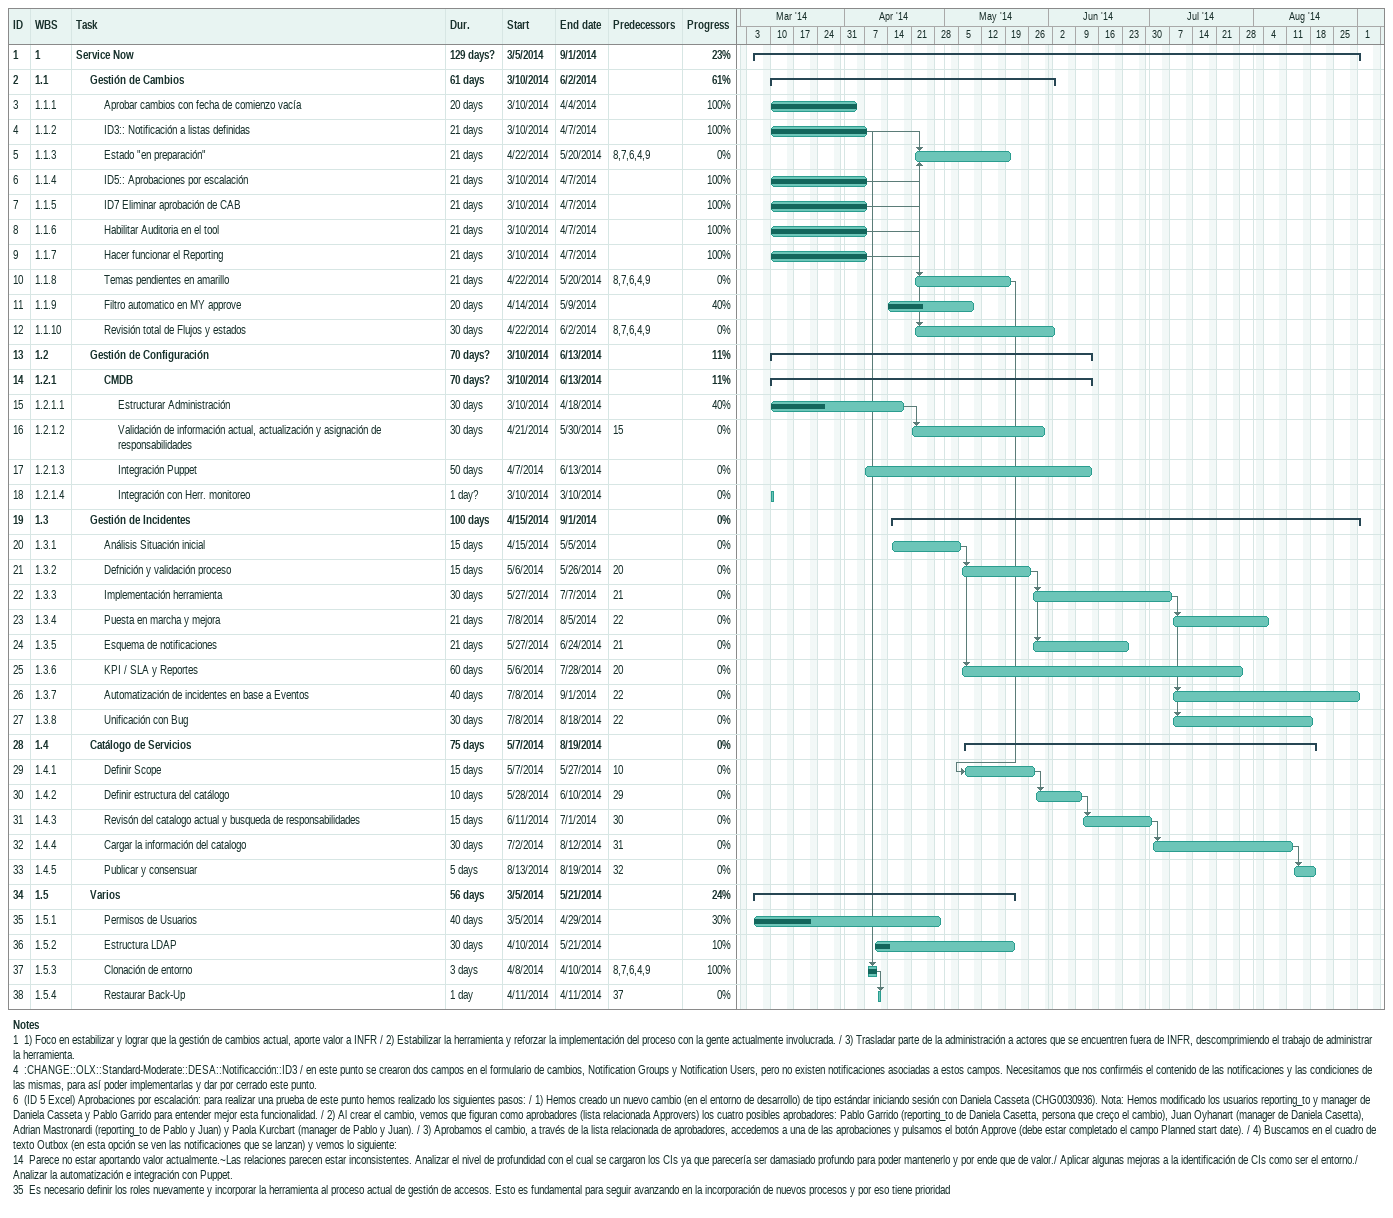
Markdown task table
| ID | WBS | Task | Duration | Start | Finish | Predecessors | % complete |
|---|---|---|---|---|---|---|---|
| 1 | 1 | **Service Now** | 129d? | 2014-03-05 | 2014-09-01 |  | 23 |
| 2 | 1.1 | **Gestión de Cambios** | 61d | 2014-03-10 | 2014-06-02 |  | 61 |
| 3 | 1.1.1 | Aprobar cambios con fecha de comienzo vacía | 20d | 2014-03-10 | 2014-04-04 |  | 100 |
| 4 | 1.1.2 | ID3:: Notificación a listas definidas | 21d | 2014-03-10 | 2014-04-07 |  | 100 |
| 5 | 1.1.3 | Estado "en preparación" | 21d | 2014-04-22 | 2014-05-20 | 8, 7, 6, 4, 9 | 0 |
| 6 | 1.1.4 | ID5:: Aprobaciones por escalación | 21d | 2014-03-10 | 2014-04-07 |  | 100 |
| 7 | 1.1.5 | ID7 Eliminar aprobación de CAB | 21d | 2014-03-10 | 2014-04-07 |  | 100 |
| 8 | 1.1.6 | Habilitar Auditoria en el tool | 21d | 2014-03-10 | 2014-04-07 |  | 100 |
| 9 | 1.1.7 | Hacer funcionar el Reporting | 21d | 2014-03-10 | 2014-04-07 |  | 100 |
| 10 | 1.1.8 | Temas pendientes en amarillo | 21d | 2014-04-22 | 2014-05-20 | 8, 7, 6, 4, 9 | 0 |
| 11 | 1.1.9 | Filtro automatico en MY approve | 20d | 2014-04-14 | 2014-05-09 |  | 40 |
| 12 | 1.1.10 | Revisión total de Flujos y estados | 30d | 2014-04-22 | 2014-06-02 | 8, 7, 6, 4, 9 | 0 |
| 13 | 1.2 | **Gestión de Configuración** | 70d? | 2014-03-10 | 2014-06-13 |  | 11 |
| 14 | 1.2.1 | **CMDB** | 70d? | 2014-03-10 | 2014-06-13 |  | 11 |
| 15 | 1.2.1.1 | Estructurar Administración | 30d | 2014-03-10 | 2014-04-18 |  | 40 |
| 16 | 1.2.1.2 | Validación de información actual, actualización y asignación de responsabilidades | 30d | 2014-04-21 | 2014-05-30 | 15 | 0 |
| 17 | 1.2.1.3 | Integración Puppet | 50d | 2014-04-07 | 2014-06-13 |  | 0 |
| 18 | 1.2.1.4 | Integración con Herr. monitoreo | 1d? | 2014-03-10 | 2014-03-10 |  | 0 |
| 19 | 1.3 | **Gestión de Incidentes** | 100d | 2014-04-15 | 2014-09-01 |  | 0 |
| 20 | 1.3.1 | Análisis Situación inicial | 15d | 2014-04-15 | 2014-05-05 |  | 0 |
| 21 | 1.3.2 | Defnición y validación proceso | 15d | 2014-05-06 | 2014-05-26 | 20 | 0 |
| 22 | 1.3.3 | Implementación herramienta | 30d | 2014-05-27 | 2014-07-07 | 21 | 0 |
| 23 | 1.3.4 | Puesta en marcha y mejora | 21d | 2014-07-08 | 2014-08-05 | 22 | 0 |
| 24 | 1.3.5 | Esquema de notificaciones | 21d | 2014-05-27 | 2014-06-24 | 21 | 0 |
| 25 | 1.3.6 | KPI / SLA y Reportes | 60d | 2014-05-06 | 2014-07-28 | 20 | 0 |
| 26 | 1.3.7 | Automatización de incidentes en base a Eventos | 40d | 2014-07-08 | 2014-09-01 | 22 | 0 |
| 27 | 1.3.8 | Unificación con Bug | 30d | 2014-07-08 | 2014-08-18 | 22 | 0 |
| 28 | 1.4 | **Catálogo de Servicios** | 75d | 2014-05-07 | 2014-08-19 |  | 0 |
| 29 | 1.4.1 | Definir Scope | 15d | 2014-05-07 | 2014-05-27 | 10 | 0 |
| 30 | 1.4.2 | Definir estructura del catálogo | 10d | 2014-05-28 | 2014-06-10 | 29 | 0 |
| 31 | 1.4.3 | Revisón del catalogo actual y busqueda de responsabilidades | 15d | 2014-06-11 | 2014-07-01 | 30 | 0 |
| 32 | 1.4.4 | Cargar la información del catalogo | 30d | 2014-07-02 | 2014-08-12 | 31 | 0 |
| 33 | 1.4.5 | Publicar y consensuar | 5d | 2014-08-13 | 2014-08-19 | 32 | 0 |
| 34 | 1.5 | **Varios** | 56d | 2014-03-05 | 2014-05-21 |  | 24 |
| 35 | 1.5.1 | Permisos de Usuarios | 40d | 2014-03-05 | 2014-04-29 |  | 30 |
| 36 | 1.5.2 | Estructura LDAP | 30d | 2014-04-10 | 2014-05-21 |  | 10 |
| 37 | 1.5.3 | Clonación de entorno | 3d | 2014-04-08 | 2014-04-10 | 8, 7, 6, 4, 9 | 100 |
| 38 | 1.5.4 | Restaurar Back-Up | 1d | 2014-04-11 | 2014-04-11 | 37 | 0 |

Notes
- 1: 1) Foco en estabilizar y lograr que la gestión de cambios actual, aporte valor a INFR / 2) Estabilizar la herramienta y reforzar la implementación del proceso con la gente actualmente involucrada. / 3) Trasladar parte de la administración a actores que se encuentren fuera de INFR, descomprimiendo el trabajo de administrar la herramienta.
- 4: :CHANGE::OLX::Standard-Moderate::DESA::Notificacción::ID3 / en este punto se crearon dos campos en el formulario de cambios, Notification Groups y Notification Users, pero no existen notificaciones asociadas a estos campos. Necesitamos que nos confirméis el contenido de las notificaciones y las condiciones de las mismas, para así poder implementarlas y dar por cerrado este punto.
- 6: (ID 5 Excel) Aprobaciones por escalación: para realizar una prueba de este punto hemos realizado los siguientes pasos: / 1) Hemos creado un nuevo cambio (en el entorno de desarrollo) de tipo estándar iniciando sesión con Daniela Casseta (CHG0030936). Nota: Hemos modificado los usuarios reporting_to y manager de Daniela Casseta y Pablo Garrido para entender mejor esta funcionalidad. / 2) Al crear el cambio, vemos que figuran como aprobadores (lista relacionada Approvers) los cuatro posibles aprobadores: Pablo Garrido (reporting_to de Daniela Casetta, persona que creço el cambio), Juan Oyhanart (manager de Daniela Casetta), Adrian Mastronardi (reporting_to de Pablo y Juan) y Paola Kurcbart (manager de Pablo y Juan). / 3) Aprobamos el cambio, a través de la lista relacionada de aprobadores, accedemos a una de las aprobaciones y pulsamos el botón Approve (debe estar completado el campo Planned start date). / 4) Buscamos en el cuadro de texto Outbox (en esta opción se ven las notificaciones que se lanzan) y vemos lo siguiente:
- 14: Parece no estar aportando valor actualmente.~Las relaciones parecen estar inconsistentes. Analizar el nivel de profundidad con el cual se cargaron los CIs ya que parecería ser damasiado profundo para poder mantenerlo y por ende que de valor./ Aplicar algunas mejoras a la identificación de CIs como ser el entorno./ Analizar la automatización e integración con Puppet.
- 35: Es necesario definir los roles nuevamente y incorporar la herramienta al proceso actual de gestión de accesos. Esto es fundamental para seguir avanzando en la incorporación de nuevos procesos y por eso tiene prioridad
